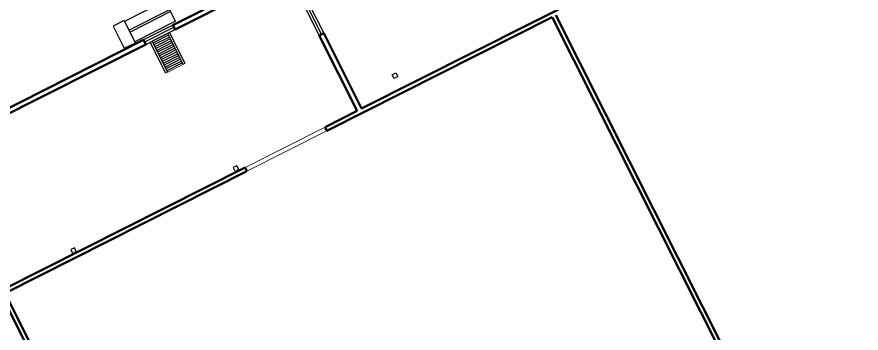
# Model space of a CAD drawing. Header units: inches. Extents: x 725.5 to 800.4, y -655.3 to -591.9.
# Drawn here: x 760.293 to 764.322, y -640.781 to -639.274 of the extents above; entities that cross this region are included whole.
import ezdxf

# ---------------------------------------------------------------- set-up
doc = ezdxf.new("R2010")
doc.units = ezdxf.units.IN
doc.header["$MEASUREMENT"] = 0
doc.linetypes.add('CONTINUA', pattern=[0])
doc.layers.add('023_MUROS_2', color=7, linetype='Continuous')
doc.layers.add('A_TEXTOLOCAL', color=3, linetype='Continuous')
doc.layers.add('ACHUTECH', color=24, linetype='Continuous', lineweight=18)

msp = doc.modelspace()

# ---------------------------------------------------------------- linework, layer by layer
at = {"color": 7}
for p, q in [((761.0006, -639.198), (760.8069, -639.2955)), ((761.0494, -639.2948), (761.0006, -639.198)), ((761.0218, -639.2401), (760.8281, -639.3376)), ((761.7359, -639.3629), (761.6649, -639.222)), ((761.6861, -639.2114), (761.757, -639.3522)), ((761.0262, -639.2489), (760.8326, -639.3464)), ((760.8049, -639.2915), (760.7521, -639.3181)), ((760.7521, -639.3181), (760.8053, -639.4237)), ((760.8049, -639.2915), (760.8069, -639.2955)), ((760.8069, -639.2955), (760.8557, -639.3924)), ((761.0494, -639.2948), (760.8557, -639.3924)), ((761.0376, -639.313), (760.8967, -639.3839)), ((760.9074, -639.405), (761.0482, -639.3341)), ((761.0117, -639.3525), (760.9378, -639.3897)), ((761.0161, -639.3613), (760.9422, -639.3985)), ((761.0117, -639.3525), (761.0862, -639.5004)), ((761.0205, -639.348), (761.095, -639.4959)), ((760.8053, -639.4237), (760.8581, -639.3971)), ((760.8581, -639.3971), (760.8557, -639.3924)), ((761.0035, -639.542), (760.929, -639.3942)), ((761.0123, -639.5376), (760.9378, -639.3897)), ((761.0206, -639.3701), (760.9466, -639.4073)), ((761.025, -639.3789), (760.9511, -639.4161)), ((761.0295, -639.3877), (760.9555, -639.4249)), ((761.0339, -639.3965), (760.9599, -639.4337)), ((761.0383, -639.4053), (760.9644, -639.4425)), ((761.0428, -639.4141), (760.9688, -639.4513)), ((761.0472, -639.4229), (760.9733, -639.4601)), ((761.0516, -639.4317), (760.9777, -639.4689)), ((761.0561, -639.4405), (760.9821, -639.4778)), ((761.0605, -639.4493), (760.9866, -639.4866)), ((761.0649, -639.4581), (760.991, -639.4954)), ((761.0694, -639.4669), (760.9954, -639.5042)), ((761.0738, -639.4757), (760.9999, -639.513)), ((761.0782, -639.4845), (761.0043, -639.5218)), ((761.0827, -639.4933), (761.0087, -639.5306))]:
    msp.add_line(p, q, dxfattribs=at)
at = {"layer": '023_MUROS_2', "color": 7, "lineweight": 50}
for p, q in [((763.5454, -638.9015), (761.938, -639.7113)), ((761.5956, -639.0318), (761.0376, -639.313)), ((761.5851, -639.0636), (761.0482, -639.3341)), ((762.8483, -639.2748), (761.7725, -639.8167)), ((762.8483, -639.2748), (764.6585, -642.8678)), ((764.2779, -642.0685), (762.8659, -639.2659)), ((761.0482, -639.3341), (761.0376, -639.313)), ((761.757, -639.3522), (761.7359, -639.3629)), ((761.938, -639.7113), (761.757, -639.3522)), ((759.8847, -639.8938), (760.8967, -639.3839)), ((760.8967, -639.3839), (760.9074, -639.405)), ((761.9168, -639.722), (761.7359, -639.3629)), ((760.9074, -639.405), (759.8953, -639.9149)), ((761.9168, -639.722), (761.7637, -639.7991)), ((761.9168, -639.722), (761.7637, -639.7991)), ((761.7637, -639.7991), (761.7725, -639.8167)), ((761.4821, -643.1084), (759.8201, -639.8094)), ((760.227, -640.5733), (761.3817, -639.9916)), ((761.3817, -639.9916), (761.3905, -640.0092)), ((761.3905, -640.0092), (760.2359, -640.5909)), ((760.2359, -640.5909), (762.4549, -644.9955))]:
    msp.add_line(p, q, dxfattribs=at)
at = {"layer": 'A_TEXTOLOCAL', "color": 7, "lineweight": 30}
for p, q in [((761.6755, -639.2167), (761.7465, -639.3575)), ((761.0429, -639.3235), (760.9021, -639.3945)), ((762.084, -639.5495), (762.1016, -639.5406)), ((762.0928, -639.5671), (762.084, -639.5495)), ((762.1104, -639.5582), (762.0928, -639.5671)), ((762.1016, -639.5406), (762.1104, -639.5582)), ((761.3431, -639.9838), (761.3255, -639.9927)), ((761.3255, -639.9927), (761.3343, -640.0103)), ((761.3343, -640.0103), (761.3519, -640.0014)), ((761.3519, -640.0014), (761.3431, -639.9838)), ((760.5671, -640.3748), (760.5494, -640.3836)), ((760.5494, -640.3836), (760.5583, -640.4012)), ((760.5583, -640.4012), (760.5759, -640.3924)), ((760.5759, -640.3924), (760.5671, -640.3748))]:
    msp.add_line(p, q, dxfattribs=at)
at = {"layer": 'ACHUTECH', "color": 7, "linetype": 'CONTINUA', "lineweight": 13, "ltscale": 500}
for p, q in [((761.0035, -639.542), (761.095, -639.4959)), ((761.7637, -639.7991), (761.3817, -639.9916)), ((761.7725, -639.8167), (761.3905, -640.0092))]:
    msp.add_line(p, q, dxfattribs=at)

doc.saveas('drawing.dxf')
